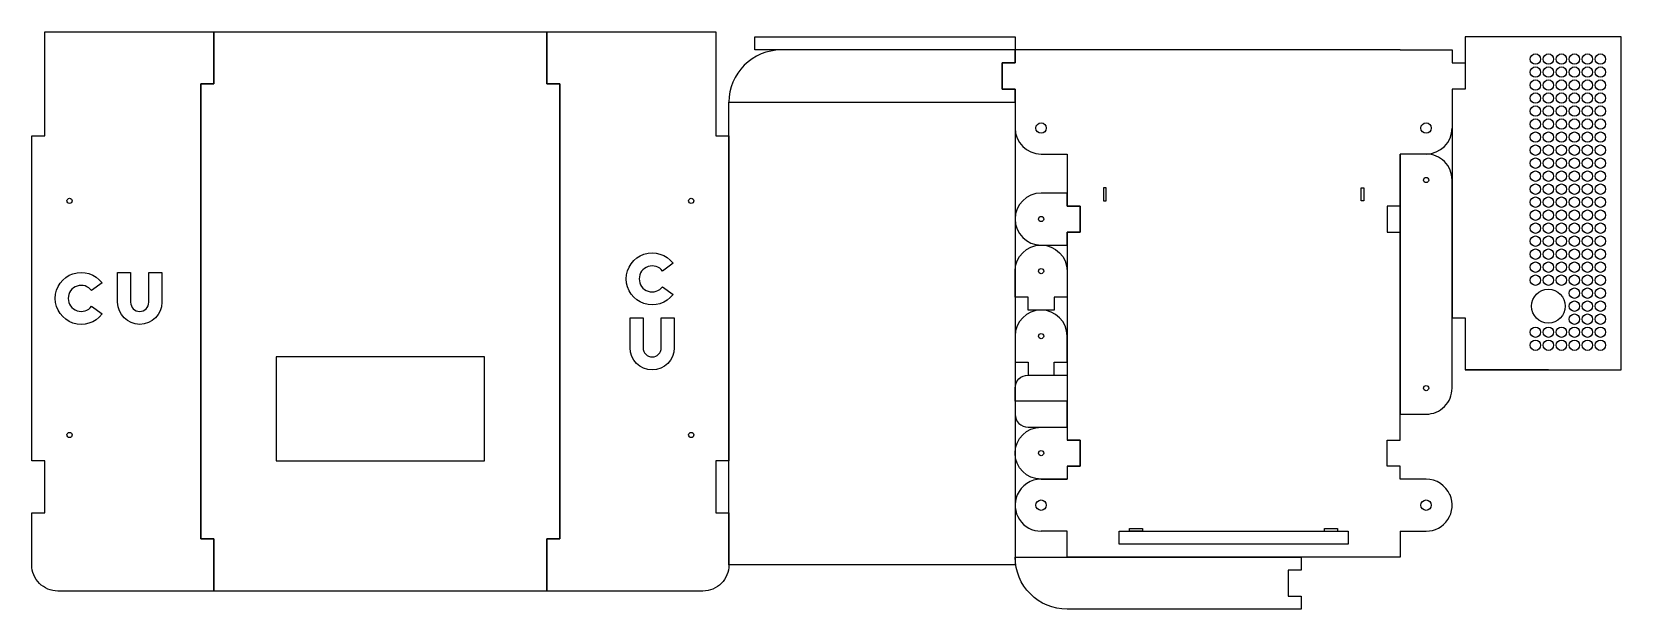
# Model space of a CAD drawing. Header units: millimetres. Extents: x -386 to 225, y -30 to 192.
import ezdxf

# ---------------------------------------------------------------- set-up
doc = ezdxf.new("R2010")
doc.units = ezdxf.units.MM
doc.layers.get('0').update_dxf_attribs({"linetype": 'CONTINUOUS'})

msp = doc.modelspace()

# ---------------------------------------------------------------- linework, layer by layer
for p, q in [((12, 185), (-8, 185)), ((-8, 185), (-8, 180)), ((-8, 185), (-8, 180)), ((140, 185), (12, 185)), ((140, 185), (160, 185)), ((160, 185), (160, 180)), ((160, 185), (160, 180)), ((-8, 180), (-13, 180)), ((-13, 180), (-13, 170)), ((160, 180), (165, 180)), ((165, 180), (165, 170)), ((-118, 165), (-98, 165)), ((-13, 170), (-8, 170)), ((-8, 170), (-8, 165)), ((-8, 170), (-8, 155)), ((165, 170), (160, 170)), ((160, 170), (160, 155)), ((-118, 152), (-118, 27)), ((-118, 127), (-118, 152)), ((2, 145), (12, 145)), ((12, 145), (12, 125)), ((150, 145), (140, 145)), ((140, 45), (140, 145)), ((140, 125), (140, 145)), ((12, 125), (17, 125)), ((17, 125), (17, 115)), ((140, 125), (135, 125)), ((135, 125), (135, 115)), ((17, 115), (12, 115)), ((12, 115), (12, 35)), ((135, 115), (140, 115)), ((140, 35), (140, 115)), ((160, 82), (160, 86.5)), ((-212, 67), (-292, 67)), ((-292, 67), (-292, 27)), ((-212, 67), (-252, 67)), ((-212, 27), (-212, 67)), ((-212, 27), (-212, 67)), ((197, 62), (165, 62)), ((-118, 37), (-118, 27)), ((17, 35), (12, 35)), ((17, 25), (17, 35)), ((135, 25), (135, 35)), ((135, 35), (140, 35)), ((-292, 27), (-212, 27)), ((-252, 27), (-212, 27)), ((12, 25), (17, 25)), ((12, 25), (12, 20)), ((140, 25), (135, 25)), ((140, 20), (140, 25)), ((2, 20), (12, 20)), ((150, 20), (140, 20)), ((-7.19, 13.95), (-7.17, 13.99)), ((159.19, 13.95), (159.17, 13.99)), ((12, 0), (2, 0)), ((12, -5), (12, 0)), ((111, 1), (116, 1)), ((111, 0), (111, 1)), ((116, 1), (116, 0)), ((140, 0), (140, -5)), ((140, 0), (150, 0)), ((12, -10), (12, -5)), ((140, -5), (140, -10)), ((-8, -10), (12, -10)), ((140, -10), (12, -10)), ((102, -10), (102, -15))]:
    msp.add_line(p, q)
for points in [[(-381, 192), (-327, 192), (-316, 192), (-316, 172), (-321, 172), (-321, -3), (-316, -3), (-316, -23), (-321, -23), (-376, -23, -0.414214), (-386, -13), (-386, 7), (-381, 7), (-381, 27), (-386, 27), (-386, 152), (-381, 152)], [(-183, 172), (-188, 172), (-188, 192), (-177, 192), (-123, 192), (-123, 152), (-118, 152), (-118, 27), (-123, 27), (-123, 7), (-118, 7), (-118, -13, -0.414214), (-128, -23), (-177, -23), (-188, -23), (-188, -3), (-183, -3)], [(-118, 165), (-8, 165), (-8, 170), (-13, 170), (-13, 180), (-8, 180), (-8, 185), (-98, 185, 0.414214)], [(140, 145), (140, 45), (150, 45, 0.414214), (160, 55), (160, 135, 0.414214), (150, 145)], [(17, 125), (12, 125), (12, 130), (2, 130, 1), (2, 110), (12, 110), (12, 115), (17, 115)], [(-3, 90), (-8, 90), (-8, 100, -1), (12, 100), (12, 90), (7, 90), (7, 85), (-3, 85)], [(-139.5, 103), (-143.5, 100, 2.999999), (-143.5, 94), (-139.5, 91, -2.999999)], [(-359, 95.5), (-363, 92.5, 2.999999), (-363, 86.5), (-359, 83.5, -2.999999)], [(-353, 88), (-353, 99.5), (-348, 99.5), (-348, 88, 1), (-341, 88), (-341, 99.5), (-336, 99.5), (-336, 88, -1)], [(-144, 70.5), (-144, 82), (-139, 82), (-139, 70.5, -1), (-156, 70.5), (-156, 82), (-151, 82), (-151, 70.5, 1)], [(7, 60), (7, 65), (12, 65), (12, 75, 1), (-8, 75), (-8, 65), (-3, 65), (-3, 60)], [(12, 60), (12, 50), (-8, 50), (-8, 55, -0.414214), (-3, 60)], [(-3, 40), (12, 40), (12, 50), (-8, 50), (-8, 45, 0.414214)], [(2, 40), (12, 40), (12, 35), (17, 35), (17, 25), (12, 25), (12, 20), (2, 20, -1)], [(-8, -10), (102, -10), (102, -15), (97, -15), (97, -25), (102, -25), (102, -30), (12, -30, -0.414214)]]:
    msp.add_lwpolyline(points, format="xyb", close=True)
for points in [[(-316, 192), (-188, 192), (-188, 172), (-183, 172), (-183, -3), (-188, -3), (-188, -23), (-316, -23), (-316, -3), (-321, -3), (-321, 172), (-316, 172)], [(-8, 185), (-108, 185), (-108, 190), (-8, 190)], [(160, 170), (160, 82), (165, 82), (165, 62), (225, 62), (225, 190), (165, 190), (165, 170)], [(-8, 165), (-8, -13), (-118, -13), (-118, 165)], [(27, 132), (26, 132), (26, 127), (27, 127)], [(125, 132), (126, 132), (126, 127), (125, 127)], [(32, -5), (32, 0), (120, 0), (120, -5)], [(41, 0), (36, 0), (36, 1), (41, 1)]]:
    msp.add_lwpolyline(points, close=True)
for centre, radius in [((192, 181.5), 2), ((197, 181.5), 2), ((202, 181.5), 2), ((207, 181.5), 2), ((212, 181.5), 2), ((217, 181.5), 2), ((192, 176.5), 2), ((197, 176.5), 2), ((202, 176.5), 2), ((207, 176.5), 2), ((212, 176.5), 2), ((217, 176.5), 2), ((192, 171.5), 2), ((197, 171.5), 2), ((202, 171.5), 2), ((207, 171.5), 2), ((212, 171.5), 2), ((217, 171.5), 2), ((192, 166.5), 2), ((197, 166.5), 2), ((202, 166.5), 2), ((207, 166.5), 2), ((212, 166.5), 2), ((217, 166.5), 2), ((192, 161.5), 2), ((197, 161.5), 2), ((202, 161.5), 2), ((207, 161.5), 2), ((212, 161.5), 2), ((217, 161.5), 2), ((2, 155), 2), ((150, 155), 2), ((192, 156.5), 2), ((192, 151.5), 2), ((197, 156.5), 2), ((197, 151.5), 2), ((202, 156.5), 2), ((202, 151.5), 2), ((207, 156.5), 2), ((207, 151.5), 2), ((212, 156.5), 2), ((212, 151.5), 2), ((217, 156.5), 2), ((217, 151.5), 2), ((192, 146.5), 2), ((197, 146.5), 2), ((202, 146.5), 2), ((207, 146.5), 2), ((212, 146.5), 2), ((217, 146.5), 2), ((192, 141.5), 2), ((197, 141.5), 2), ((202, 141.5), 2), ((207, 141.5), 2), ((212, 141.5), 2), ((217, 141.5), 2), ((150, 135), 1), ((192, 136.5), 2), ((197, 136.5), 2), ((202, 136.5), 2), ((207, 136.5), 2), ((212, 136.5), 2), ((217, 136.5), 2), ((192, 131.5), 2), ((192, 126.5), 2), ((197, 131.5), 2), ((197, 126.5), 2), ((202, 131.5), 2), ((202, 126.5), 2), ((207, 131.5), 2), ((207, 126.5), 2), ((212, 131.5), 2), ((212, 126.5), 2), ((217, 131.5), 2), ((217, 126.5), 2), ((-371.5, 127), 1), ((-132.5, 127), 1), ((192, 121.5), 2), ((197, 121.5), 2), ((202, 121.5), 2), ((207, 121.5), 2), ((212, 121.5), 2), ((217, 121.5), 2), ((2, 120), 1), ((192, 116.5), 2), ((197, 116.5), 2), ((202, 116.5), 2), ((207, 116.5), 2), ((212, 116.5), 2), ((217, 116.5), 2), ((192, 111.5), 2), ((197, 111.5), 2), ((202, 111.5), 2), ((207, 111.5), 2), ((212, 111.5), 2), ((217, 111.5), 2), ((192, 106.5), 2), ((197, 106.5), 2), ((202, 106.5), 2), ((207, 106.5), 2), ((212, 106.5), 2), ((217, 106.5), 2), ((2, 100), 1), ((192, 101.5), 2), ((192, 96.5), 2), ((197, 101.5), 2), ((197, 96.5), 2), ((202, 101.5), 2), ((202, 96.5), 2), ((207, 101.5), 2), ((207, 96.5), 2), ((212, 101.5), 2), ((212, 96.5), 2), ((217, 101.5), 2), ((217, 96.5), 2), ((197, 86.5), 6.5), ((207, 91.5), 2), ((212, 91.5), 2), ((217, 91.5), 2), ((207, 86.5), 2), ((212, 86.5), 2), ((217, 86.5), 2), ((207, 81.5), 2), ((212, 81.5), 2), ((217, 81.5), 2), ((2, 75), 1), ((192, 76.5), 2), ((192, 71.5), 2), ((197, 76.5), 2), ((197, 71.5), 2), ((202, 76.5), 2), ((202, 71.5), 2), ((207, 76.5), 2), ((207, 71.5), 2), ((212, 76.5), 2), ((212, 71.5), 2), ((217, 76.5), 2), ((217, 71.5), 2), ((150, 55), 1), ((-371.5, 37), 1), ((-132.5, 37), 1), ((2, 30), 1), ((2, 10), 2), ((150, 10), 2)]:
    msp.add_circle(centre, radius)
for centre, start, end in [((2, 155), 180, 270), ((150, 155), -90, 0), ((2, 10), 90, 156.4839), ((150, 10), 23.5161, 90), ((2, 10), 156.72927, 270), ((150, 10), -90, 23.27073)]:
    msp.add_arc(centre, 10, start, end)

doc.saveas('drawing.dxf')
